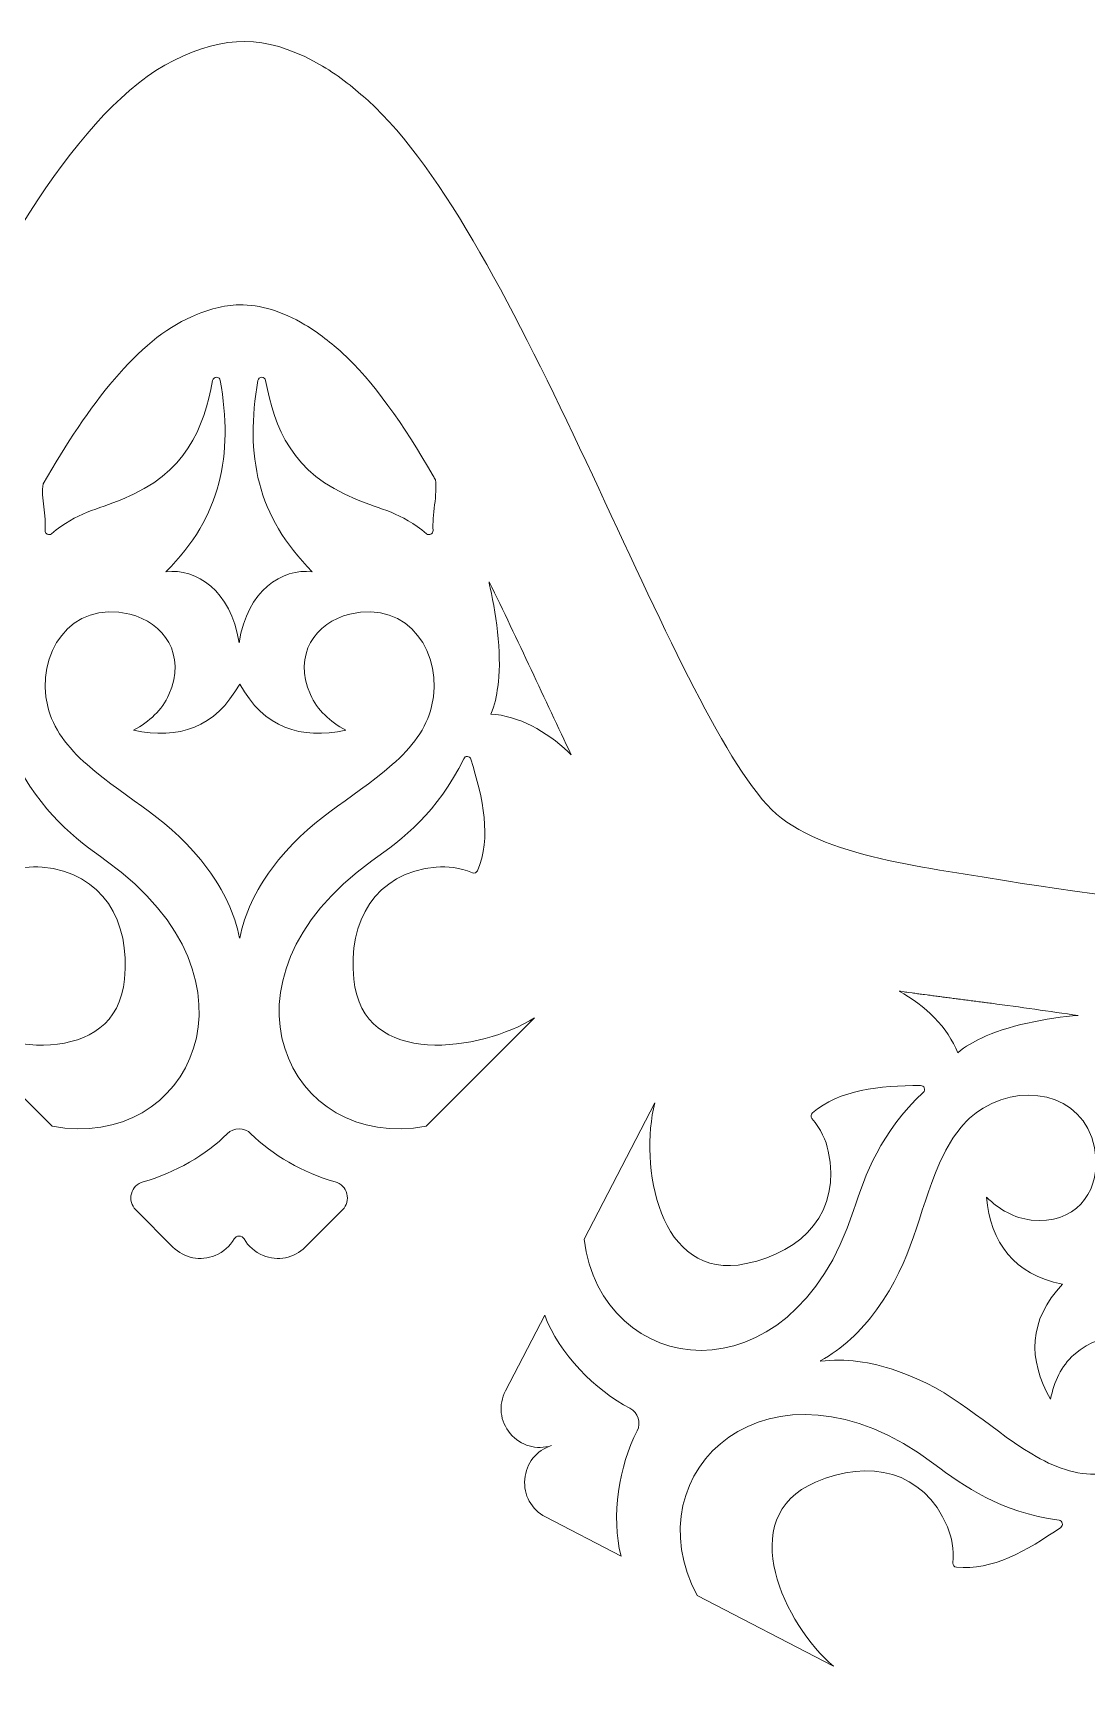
# Model space of a CAD drawing. Header units: centimetres. Extents: x -23.1 to 23.4, y -32.6 to 25.
# Drawn here: x 14.08 to 19.82, y 1.49 to 10.55 of the extents above; entities that cross this region are included whole.
import ezdxf

# ---------------------------------------------------------------- set-up
doc = ezdxf.new("R2010")
doc.units = ezdxf.units.CM
doc.header["$MEASUREMENT"] = 0
doc.layers.add('layer 1', color=7, linetype='Continuous')

msp = doc.modelspace()

# ---------------------------------------------------------------- linework, layer by layer
at = {"layer": 'layer 1', "color": 250, "lineweight": 9}
for points, knots in [([(7.48401, 3.77904), (7.60057, 3.6018), (7.70434, 3.46197), (7.83454, 3.31253), (7.83454, 3.31253), (8.56668, 2.47207), (9.18458, 2.01908), (9.86414, 1.28917), (9.86414, 1.28917), (10.22602, 0.90048), (10.42235, 0.69825), (10.38116, 0.19831), (10.38116, 0.19831), (10.26355, -1.22925), (9.37492, -3.8585), (10.21184, -4.53532), (10.21184, -4.53532), (10.84658, -5.04862), (12.06868, -4.3679), (12.62834, -4.08931), (12.62834, -4.08931), (12.89146, -3.95835), (13.14167, -3.81142), (13.39885, -3.67356), (13.39885, -3.67356), (13.4902, -3.62459), (13.58245, -3.57676), (13.67646, -3.53119), (13.67646, -3.53119), (13.75232, -3.49442), (13.74597, -3.4999), (13.81018, -3.46289), (13.81018, -3.46289), (14.0787, -3.30806), (14.48546, -3.1238), (14.75973, -3.00876), (14.75973, -3.00876), (15.25127, -2.80258), (15.61135, -3.01713), (16.00003, -3.20698), (16.00003, -3.20698), (16.84766, -3.62103), (17.78366, -4.22605), (18.6628, -4.57555), (18.6628, -4.57555), (19.18091, -4.78149), (19.62696, -4.91913), (20.10197, -4.57348), (20.10197, -4.57348), (20.29804, -4.43078), (20.40957, -4.2261), (20.45923, -3.78993), (20.45923, -3.78993), (20.59722, -2.57775), (19.7401, 0.07848), (20.04088, 0.65925), (20.04088, 0.65925), (20.1689, 0.90638), (20.6275, 1.34856), (20.83445, 1.55221), (20.83445, 1.55221), (20.83445, 1.55221), (21.69748, 2.37175), (21.69748, 2.37175), (21.69748, 2.37175), (22.04202, 2.67382), (22.64953, 3.29533), (22.89974, 3.69396), (22.89974, 3.69396), (23.20358, 4.17809), (23.37982, 4.66535), (22.84547, 5.11637), (22.84547, 5.11637), (22.21868, 5.64543), (20.25296, 5.78101), (19.38274, 5.92928), (19.38274, 5.92928), (18.91798, 6.00849), (18.32603, 6.06637), (18.07776, 6.34312), (18.07776, 6.34312), (17.51899, 6.9659), (16.72958, 9.43408), (15.90287, 10.18261), (15.90287, 10.18261), (15.83891, 10.24052), (15.745, 10.31807), (15.65529, 10.37044), (15.65529, 10.37044), (15.38945, 10.52577), (15.16975, 10.55009), (14.89345, 10.42489), (14.89345, 10.42489), (13.84178, 9.97452), (13.02455, 7.11965), (12.32666, 6.36233), (12.32666, 6.36233), (11.76101, 5.74855), (8.63827, 6.00575), (7.53461, 5.16242), (7.53461, 5.16242), (7.46176, 5.10674), (7.38983, 5.02602), (7.3324, 4.92883), (7.3324, 4.92883), (7.10425, 4.54291), (7.25607, 4.12555), (7.48401, 3.77904)], [0, 0, 0, 0, 0.0357143, 0.0357143, 0.0357143, 0.0357143, 0.0714286, 0.0714286, 0.0714286, 0.0714286, 0.1071429, 0.1071429, 0.1071429, 0.1071429, 0.1428571, 0.1428571, 0.1428571, 0.1428571, 0.1785714, 0.1785714, 0.1785714, 0.1785714, 0.2142857, 0.2142857, 0.2142857, 0.2142857, 0.25, 0.25, 0.25, 0.25, 0.2857143, 0.2857143, 0.2857143, 0.2857143, 0.3214286, 0.3214286, 0.3214286, 0.3214286, 0.3571429, 0.3571429, 0.3571429, 0.3571429, 0.3928571, 0.3928571, 0.3928571, 0.3928571, 0.4285714, 0.4285714, 0.4285714, 0.4285714, 0.4642857, 0.4642857, 0.4642857, 0.4642857, 0.5, 0.5, 0.5, 0.5, 0.5357143, 0.5357143, 0.5357143, 0.5357143, 0.5714286, 0.5714286, 0.5714286, 0.5714286, 0.6071429, 0.6071429, 0.6071429, 0.6071429, 0.6428571, 0.6428571, 0.6428571, 0.6428571, 0.6785714, 0.6785714, 0.6785714, 0.6785714, 0.7142857, 0.7142857, 0.7142857, 0.7142857, 0.75, 0.75, 0.75, 0.75, 0.7857143, 0.7857143, 0.7857143, 0.7857143, 0.8214286, 0.8214286, 0.8214286, 0.8214286, 0.8571429, 0.8571429, 0.8571429, 0.8571429, 0.8928571, 0.8928571, 0.8928571, 0.8928571, 0.9285714, 0.9285714, 0.9285714, 0.9285714, 1, 1, 1, 1]), ([(16.258, 8.13695), (16.258, 8.13695), (16.25823, 8.13657), (16.25823, 8.13657), (16.25823, 8.13657), (16.26213, 8.12981), (16.26602, 8.12293), (16.26991, 8.11612), (16.26991, 8.11612), (16.28216, 8.04016), (16.25129, 7.91876), (16.25726, 7.8394), (16.25726, 7.8394), (16.25791, 7.83065), (16.25354, 7.82283), (16.24575, 7.81884), (16.24575, 7.81884), (16.23795, 7.81485), (16.22903, 7.81586), (16.22233, 7.8215), (16.22233, 7.8215), (16.0832, 7.93836), (15.97195, 7.95396), (15.83925, 8.00832), (15.83925, 8.00832), (15.4834, 8.15411), (15.39554, 8.39605), (15.34465, 8.65759), (15.34465, 8.65759), (15.34268, 8.66778), (15.33387, 8.67493), (15.32349, 8.67482), (15.32349, 8.67482), (15.31312, 8.67468), (15.30451, 8.66734), (15.30274, 8.65712), (15.30274, 8.65712), (15.23272, 8.25008), (15.29598, 7.91639), (15.599, 7.61468), (15.599, 7.61468), (15.43432, 7.63214), (15.24518, 7.51731), (15.20031, 7.22741), (15.20031, 7.22741), (15.15544, 7.51731), (14.9663, 7.63215), (14.80162, 7.61467), (14.80162, 7.61467), (15.10464, 7.91638), (15.1679, 8.25008), (15.09788, 8.65712), (15.09788, 8.65712), (15.09612, 8.66734), (15.0875, 8.67468), (15.07713, 8.67482), (15.07713, 8.67482), (15.06675, 8.67494), (15.05794, 8.66778), (15.05597, 8.65759), (15.05597, 8.65759), (15.00509, 8.39606), (14.91722, 8.15411), (14.56137, 8.00832), (14.56137, 8.00832), (14.42867, 7.95396), (14.31742, 7.93837), (14.17829, 7.8215), (14.17829, 7.8215), (14.17159, 7.81587), (14.16267, 7.81485), (14.15487, 7.81884), (14.15487, 7.81884), (14.14708, 7.82282), (14.14269, 7.83066), (14.14336, 7.8394), (14.14336, 7.8394), (14.14932, 7.91882), (14.11973, 8.01766), (14.13206, 8.09362), (14.13206, 8.09362), (14.38148, 8.52712), (14.64944, 8.87865), (14.94, 9.00386), (14.94, 9.00386), (15.03204, 9.04582), (15.11641, 9.0673), (15.19881, 9.06934), (15.19881, 9.06934), (15.19881, 9.06934), (15.20031, 9.06938), (15.20031, 9.06938), (15.20031, 9.06938), (15.3182, 9.07197), (15.4322, 9.03484), (15.55921, 8.961), (15.55921, 8.961), (15.63221, 8.91861), (15.70867, 8.85576), (15.76075, 8.80882), (15.76075, 8.80882), (15.92905, 8.65712), (16.09565, 8.41808), (16.258, 8.13695)], [0, 0, 0, 0, 0.037037, 0.037037, 0.037037, 0.037037, 0.0740741, 0.0740741, 0.0740741, 0.0740741, 0.1111111, 0.1111111, 0.1111111, 0.1111111, 0.1481481, 0.1481481, 0.1481481, 0.1481481, 0.1851852, 0.1851852, 0.1851852, 0.1851852, 0.2222222, 0.2222222, 0.2222222, 0.2222222, 0.2592593, 0.2592593, 0.2592593, 0.2592593, 0.2962963, 0.2962963, 0.2962963, 0.2962963, 0.3333333, 0.3333333, 0.3333333, 0.3333333, 0.3703704, 0.3703704, 0.3703704, 0.3703704, 0.4074074, 0.4074074, 0.4074074, 0.4074074, 0.4444444, 0.4444444, 0.4444444, 0.4444444, 0.4814815, 0.4814815, 0.4814815, 0.4814815, 0.5185185, 0.5185185, 0.5185185, 0.5185185, 0.5555556, 0.5555556, 0.5555556, 0.5555556, 0.5925926, 0.5925926, 0.5925926, 0.5925926, 0.6296296, 0.6296296, 0.6296296, 0.6296296, 0.6666667, 0.6666667, 0.6666667, 0.6666667, 0.7037037, 0.7037037, 0.7037037, 0.7037037, 0.7407407, 0.7407407, 0.7407407, 0.7407407, 0.7777778, 0.7777778, 0.7777778, 0.7777778, 0.8148148, 0.8148148, 0.8148148, 0.8148148, 0.8518519, 0.8518519, 0.8518519, 0.8518519, 0.8888889, 0.8888889, 0.8888889, 0.8888889, 0.9259259, 0.9259259, 0.9259259, 0.9259259, 1, 1, 1, 1]), ([(17.00973, 6.61687), (16.86828, 6.91426), (16.7184, 7.24355), (16.56263, 7.55969), (16.56263, 7.55969), (16.56327, 7.54888), (16.56487, 7.53768), (16.5677, 7.52617), (16.5677, 7.52617), (16.60761, 7.36866), (16.63274, 7.12569), (16.60977, 6.98639), (16.60977, 6.98639), (16.60211, 6.93991), (16.59498, 6.8876), (16.57219, 6.83844), (16.57219, 6.83844), (16.72056, 6.83057), (16.87784, 6.74358), (16.99355, 6.63201), (16.99355, 6.63201), (16.99355, 6.63201), (17.00973, 6.61687), (17.00973, 6.61687)], [0, 0, 0, 0, 0.1428571, 0.1428571, 0.1428571, 0.1428571, 0.2857143, 0.2857143, 0.2857143, 0.2857143, 0.4285714, 0.4285714, 0.4285714, 0.4285714, 0.5714286, 0.5714286, 0.5714286, 0.5714286, 0.7142857, 0.7142857, 0.7142857, 0.7142857, 1, 1, 1, 1]), ([(15.20329, 7.00193), (15.07101, 6.76458), (14.87032, 6.69798), (14.62502, 6.75044), (14.62502, 6.75044), (14.71202, 6.79774), (14.77984, 6.85981), (14.81785, 6.94478), (14.81785, 6.94478), (14.91536, 7.16283), (14.78872, 7.33802), (14.60377, 7.38317), (14.60377, 7.38317), (14.28045, 7.46206), (14.08797, 7.16431), (14.15723, 6.87906), (14.15723, 6.87906), (14.18617, 6.75991), (14.26482, 6.65692), (14.37175, 6.56316), (14.37175, 6.56316), (14.60605, 6.35765), (14.82474, 6.27142), (15.03007, 5.99383), (15.03007, 5.99383), (15.11685, 5.87647), (15.17667, 5.75161), (15.20241, 5.61728), (15.20241, 5.61728), (15.20241, 5.61728), (15.20329, 5.62057), (15.20329, 5.62057), (15.20329, 5.62057), (15.20329, 5.62057), (15.20419, 5.61728), (15.20419, 5.61728), (15.20419, 5.61728), (15.22993, 5.75161), (15.28973, 5.87647), (15.37653, 5.99383), (15.37653, 5.99383), (15.58185, 6.27142), (15.80054, 6.35765), (16.03485, 6.56316), (16.03485, 6.56316), (16.14178, 6.65692), (16.22043, 6.75991), (16.24936, 6.87906), (16.24936, 6.87906), (16.31862, 7.16431), (16.12612, 7.46206), (15.80283, 7.38317), (15.80283, 7.38317), (15.61787, 7.33801), (15.49123, 7.16283), (15.58875, 6.94478), (15.58875, 6.94478), (15.62675, 6.85981), (15.69457, 6.79774), (15.78158, 6.75045), (15.78158, 6.75045), (15.53628, 6.69798), (15.33557, 6.76458), (15.20329, 7.00193)], [0, 0, 0, 0, 0.0588235, 0.0588235, 0.0588235, 0.0588235, 0.1176471, 0.1176471, 0.1176471, 0.1176471, 0.1764706, 0.1764706, 0.1764706, 0.1764706, 0.2352941, 0.2352941, 0.2352941, 0.2352941, 0.2941176, 0.2941176, 0.2941176, 0.2941176, 0.3529412, 0.3529412, 0.3529412, 0.3529412, 0.4117647, 0.4117647, 0.4117647, 0.4117647, 0.4705882, 0.4705882, 0.4705882, 0.4705882, 0.5294118, 0.5294118, 0.5294118, 0.5294118, 0.5882353, 0.5882353, 0.5882353, 0.5882353, 0.6470588, 0.6470588, 0.6470588, 0.6470588, 0.7058824, 0.7058824, 0.7058824, 0.7058824, 0.7647059, 0.7647059, 0.7647059, 0.7647059, 0.8235294, 0.8235294, 0.8235294, 0.8235294, 0.8823529, 0.8823529, 0.8823529, 0.8823529, 1, 1, 1, 1]), ([(13.97652, 6.59536), (14.11722, 6.30342), (14.3075, 6.15908), (14.47622, 6.03835), (14.47622, 6.03835), (15.3879, 5.38591), (14.93179, 4.44834), (14.18108, 4.59165), (14.18108, 4.59165), (14.18108, 4.59165), (13.58999, 5.18275), (13.58999, 5.18275), (13.58999, 5.18275), (13.87895, 5.00104), (14.52702, 4.90257), (14.5756, 5.39323), (14.5756, 5.39323), (14.60679, 5.70831), (14.46115, 5.97289), (14.12627, 6.0045), (14.12627, 6.0045), (14.06475, 6.01031), (13.99956, 6.0021), (13.92913, 5.97348), (13.92913, 5.97348), (13.91841, 5.96912), (13.9061, 5.97416), (13.90153, 5.98481), (13.90153, 5.98481), (13.82418, 6.16503), (13.87056, 6.37619), (13.93697, 6.59236), (13.93697, 6.59236), (13.93959, 6.60092), (13.94681, 6.60669), (13.95573, 6.60736), (13.95573, 6.60736), (13.96464, 6.60803), (13.97264, 6.60342), (13.97652, 6.59536)], [0, 0, 0, 0, 0.0909091, 0.0909091, 0.0909091, 0.0909091, 0.1818182, 0.1818182, 0.1818182, 0.1818182, 0.2727273, 0.2727273, 0.2727273, 0.2727273, 0.3636364, 0.3636364, 0.3636364, 0.3636364, 0.4545455, 0.4545455, 0.4545455, 0.4545455, 0.5454545, 0.5454545, 0.5454545, 0.5454545, 0.6363636, 0.6363636, 0.6363636, 0.6363636, 0.7272727, 0.7272727, 0.7272727, 0.7272727, 0.8181818, 0.8181818, 0.8181818, 0.8181818, 1, 1, 1, 1]), ([(16.42414, 6.59536), (16.28344, 6.30342), (16.09315, 6.15908), (15.92444, 6.03836), (15.92444, 6.03836), (15.01276, 5.38591), (15.46887, 4.44834), (16.21958, 4.59165), (16.21958, 4.59165), (16.21958, 4.59165), (16.81067, 5.18276), (16.81067, 5.18276), (16.81067, 5.18276), (16.52171, 5.00103), (15.87364, 4.90257), (15.82506, 5.39324), (15.82506, 5.39324), (15.79387, 5.7083), (15.93951, 5.97288), (16.27438, 6.0045), (16.27438, 6.0045), (16.33591, 6.01031), (16.4011, 6.0021), (16.47153, 5.97348), (16.47153, 5.97348), (16.48226, 5.96912), (16.49456, 5.97416), (16.49913, 5.98481), (16.49913, 5.98481), (16.57649, 6.16503), (16.5301, 6.37619), (16.46369, 6.59237), (16.46369, 6.59237), (16.46107, 6.60092), (16.45385, 6.60669), (16.44493, 6.60736), (16.44493, 6.60736), (16.43602, 6.60803), (16.42802, 6.60341), (16.42414, 6.59536)], [0, 0, 0, 0, 0.0909091, 0.0909091, 0.0909091, 0.0909091, 0.1818182, 0.1818182, 0.1818182, 0.1818182, 0.2727273, 0.2727273, 0.2727273, 0.2727273, 0.3636364, 0.3636364, 0.3636364, 0.3636364, 0.4545455, 0.4545455, 0.4545455, 0.4545455, 0.5454545, 0.5454545, 0.5454545, 0.5454545, 0.6363636, 0.6363636, 0.6363636, 0.6363636, 0.7272727, 0.7272727, 0.7272727, 0.7272727, 0.8181818, 0.8181818, 0.8181818, 0.8181818, 1, 1, 1, 1]), ([(19.30007, 5.26181), (19.30007, 5.26181), (19.2915, 5.26293), (19.2915, 5.26293), (19.2915, 5.26293), (19.2915, 5.26293), (19.28295, 5.26404), (19.28295, 5.26404), (19.28295, 5.26404), (19.28295, 5.26404), (19.27442, 5.26515), (19.27442, 5.26515), (19.27442, 5.26515), (19.27442, 5.26515), (19.2659, 5.26626), (19.2659, 5.26626), (19.2659, 5.26626), (19.2659, 5.26626), (19.26308, 5.26663), (19.26308, 5.26663), (19.26308, 5.26663), (19.26308, 5.26663), (19.2574, 5.26736), (19.2574, 5.26736), (19.2574, 5.26736), (19.2574, 5.26736), (19.24892, 5.26846), (19.24892, 5.26846), (19.24892, 5.26846), (19.24892, 5.26846), (19.24046, 5.26956), (19.24046, 5.26956), (19.24046, 5.26956), (19.24046, 5.26956), (19.23202, 5.27065), (19.23202, 5.27065), (19.23202, 5.27065), (19.23202, 5.27065), (19.22359, 5.27174), (19.22359, 5.27174), (19.22359, 5.27174), (19.22359, 5.27174), (19.21519, 5.27283), (19.21519, 5.27283), (19.21519, 5.27283), (19.21519, 5.27283), (19.21515, 5.27284), (19.21515, 5.27284), (19.21515, 5.27284), (19.21515, 5.27284), (19.2068, 5.27392), (19.2068, 5.27392), (19.2068, 5.27392), (19.2068, 5.27392), (19.19844, 5.275), (19.19844, 5.275), (19.19844, 5.275), (19.19844, 5.275), (19.19009, 5.27608), (19.19009, 5.27608), (19.19009, 5.27608), (19.19009, 5.27608), (19.18177, 5.27715), (19.18177, 5.27715), (19.18177, 5.27715), (19.18177, 5.27715), (19.17347, 5.27823), (19.17347, 5.27823), (19.17347, 5.27823), (19.17347, 5.27823), (19.16784, 5.27896), (19.16784, 5.27896), (19.16784, 5.27896), (19.16784, 5.27896), (19.16518, 5.2793), (19.16518, 5.2793), (19.16518, 5.2793), (19.16518, 5.2793), (19.15692, 5.28037), (19.15692, 5.28037), (19.15692, 5.28037), (19.15692, 5.28037), (19.14868, 5.28143), (19.14868, 5.28143), (19.14868, 5.28143), (19.14868, 5.28143), (19.14046, 5.28249), (19.14046, 5.28249), (19.14046, 5.28249), (19.14046, 5.28249), (19.13226, 5.28355), (19.13226, 5.28355), (19.13226, 5.28355), (19.13226, 5.28355), (19.12408, 5.28461), (19.12408, 5.28461), (19.12408, 5.28461), (19.12408, 5.28461), (19.1212, 5.28499), (19.1212, 5.28499), (19.1212, 5.28499), (19.1212, 5.28499), (19.11593, 5.28567), (19.11593, 5.28567), (19.11593, 5.28567), (19.11593, 5.28567), (19.1078, 5.28672), (19.1078, 5.28672), (19.1078, 5.28672), (19.1078, 5.28672), (19.09969, 5.28777), (19.09969, 5.28777), (19.09969, 5.28777), (19.09969, 5.28777), (19.0916, 5.28882), (19.0916, 5.28882), (19.0916, 5.28882), (19.0916, 5.28882), (19.08354, 5.28986), (19.08354, 5.28986), (19.08354, 5.28986), (19.08354, 5.28986), (19.0755, 5.2909), (19.0755, 5.2909), (19.0755, 5.2909), (19.0755, 5.2909), (19.07527, 5.29093), (19.07527, 5.29093), (19.07527, 5.29093), (19.07527, 5.29093), (19.06749, 5.29194), (19.06749, 5.29194), (19.06749, 5.29194), (19.06749, 5.29194), (19.05949, 5.29298), (19.05949, 5.29298), (19.05949, 5.29298), (19.05949, 5.29298), (19.05153, 5.29402), (19.05153, 5.29402), (19.05153, 5.29402), (19.05153, 5.29402), (19.04358, 5.29505), (19.04358, 5.29505), (19.04358, 5.29505), (19.04358, 5.29505), (19.03566, 5.29609), (19.03566, 5.29609), (19.03566, 5.29609), (19.03566, 5.29609), (19.03011, 5.29681), (19.03011, 5.29681), (19.03011, 5.29681), (19.03011, 5.29681), (19.02777, 5.29711), (19.02777, 5.29711), (19.02777, 5.29711), (19.02777, 5.29711), (19.0199, 5.29814), (19.0199, 5.29814), (19.0199, 5.29814), (19.0199, 5.29814), (19.01206, 5.29917), (19.01206, 5.29917), (19.01206, 5.29917), (19.01206, 5.29917), (19.00424, 5.30019), (19.00424, 5.30019), (19.00424, 5.30019), (19.00424, 5.30019), (18.99645, 5.30121), (18.99645, 5.30121), (18.99645, 5.30121), (18.99645, 5.30121), (18.98868, 5.30223), (18.98868, 5.30223), (18.98868, 5.30223), (18.98868, 5.30223), (18.98575, 5.30261), (18.98575, 5.30261), (18.98575, 5.30261), (18.98575, 5.30261), (18.98095, 5.30325), (18.98095, 5.30325), (18.98095, 5.30325), (18.98095, 5.30325), (18.97323, 5.30427), (18.97323, 5.30427), (18.97323, 5.30427), (18.97323, 5.30427), (18.96555, 5.30528), (18.96555, 5.30528), (18.96555, 5.30528), (18.96555, 5.30528), (18.95789, 5.3063), (18.95789, 5.3063), (18.95789, 5.3063), (18.95789, 5.3063), (18.95026, 5.30731), (18.95026, 5.30731), (18.95026, 5.30731), (18.95026, 5.30731), (18.93508, 5.30932), (18.93508, 5.30932), (18.93508, 5.30932), (18.93508, 5.30932), (18.92753, 5.31033), (18.92753, 5.31033), (18.92753, 5.31033), (18.92753, 5.31033), (18.92001, 5.31134), (18.92001, 5.31134), (18.92001, 5.31134), (18.92001, 5.31134), (18.91252, 5.31234), (18.91252, 5.31234), (18.91252, 5.31234), (18.91252, 5.31234), (18.90505, 5.31334), (18.90505, 5.31334), (18.90505, 5.31334), (18.90505, 5.31334), (18.89963, 5.31406), (18.89963, 5.31406), (18.89963, 5.31406), (18.89963, 5.31406), (18.89762, 5.31434), (18.89762, 5.31434), (18.89762, 5.31434), (18.89762, 5.31434), (18.89022, 5.31534), (18.89022, 5.31534), (18.89022, 5.31534), (18.89022, 5.31534), (18.88284, 5.31634), (18.88284, 5.31634), (18.88284, 5.31634), (18.88284, 5.31634), (18.8755, 5.31734), (18.8755, 5.31734), (18.8755, 5.31734), (18.8755, 5.31734), (18.86818, 5.31833), (18.86818, 5.31833), (18.86818, 5.31833), (18.86818, 5.31833), (18.84642, 5.32131), (18.84642, 5.32131), (18.84642, 5.32131), (18.84642, 5.32131), (18.83922, 5.3223), (18.83922, 5.3223), (18.83922, 5.3223), (18.83922, 5.3223), (18.83206, 5.32329), (18.83206, 5.32329), (18.83206, 5.32329), (18.83206, 5.32329), (18.82493, 5.32428), (18.82493, 5.32428), (18.82493, 5.32428), (18.82493, 5.32428), (18.80471, 5.3271), (18.80471, 5.3271), (18.80471, 5.3271), (18.80471, 5.3271), (18.80373, 5.32724), (18.80373, 5.32724), (18.80373, 5.32724), (18.80373, 5.32724), (18.79673, 5.32823), (18.79673, 5.32823), (18.79673, 5.32823), (18.9363, 5.25147), (19.06453, 5.12898), (19.1163, 4.9914), (19.1163, 4.9914), (19.15628, 5.02798), (19.204, 5.05059), (19.24598, 5.07193), (19.24598, 5.07193), (19.37182, 5.13591), (19.61104, 5.18537), (19.77325, 5.19492), (19.77325, 5.19492), (19.61577, 5.21885), (19.45683, 5.24072), (19.30007, 5.26181)], [0, 0, 0, 0, 0.0136986, 0.0136986, 0.0136986, 0.0136986, 0.0273973, 0.0273973, 0.0273973, 0.0273973, 0.0410959, 0.0410959, 0.0410959, 0.0410959, 0.0547945, 0.0547945, 0.0547945, 0.0547945, 0.0684932, 0.0684932, 0.0684932, 0.0684932, 0.0821918, 0.0821918, 0.0821918, 0.0821918, 0.0958904, 0.0958904, 0.0958904, 0.0958904, 0.109589, 0.109589, 0.109589, 0.109589, 0.1232877, 0.1232877, 0.1232877, 0.1232877, 0.1369863, 0.1369863, 0.1369863, 0.1369863, 0.1506849, 0.1506849, 0.1506849, 0.1506849, 0.1643836, 0.1643836, 0.1643836, 0.1643836, 0.1780822, 0.1780822, 0.1780822, 0.1780822, 0.1917808, 0.1917808, 0.1917808, 0.1917808, 0.2054795, 0.2054795, 0.2054795, 0.2054795, 0.2191781, 0.2191781, 0.2191781, 0.2191781, 0.2328767, 0.2328767, 0.2328767, 0.2328767, 0.2465753, 0.2465753, 0.2465753, 0.2465753, 0.260274, 0.260274, 0.260274, 0.260274, 0.2739726, 0.2739726, 0.2739726, 0.2739726, 0.2876712, 0.2876712, 0.2876712, 0.2876712, 0.3013699, 0.3013699, 0.3013699, 0.3013699, 0.3150685, 0.3150685, 0.3150685, 0.3150685, 0.3287671, 0.3287671, 0.3287671, 0.3287671, 0.3424658, 0.3424658, 0.3424658, 0.3424658, 0.3561644, 0.3561644, 0.3561644, 0.3561644, 0.369863, 0.369863, 0.369863, 0.369863, 0.3835616, 0.3835616, 0.3835616, 0.3835616, 0.3972603, 0.3972603, 0.3972603, 0.3972603, 0.4109589, 0.4109589, 0.4109589, 0.4109589, 0.4246575, 0.4246575, 0.4246575, 0.4246575, 0.4383562, 0.4383562, 0.4383562, 0.4383562, 0.4520548, 0.4520548, 0.4520548, 0.4520548, 0.4657534, 0.4657534, 0.4657534, 0.4657534, 0.4794521, 0.4794521, 0.4794521, 0.4794521, 0.4931507, 0.4931507, 0.4931507, 0.4931507, 0.5068493, 0.5068493, 0.5068493, 0.5068493, 0.5205479, 0.5205479, 0.5205479, 0.5205479, 0.5342466, 0.5342466, 0.5342466, 0.5342466, 0.5479452, 0.5479452, 0.5479452, 0.5479452, 0.5616438, 0.5616438, 0.5616438, 0.5616438, 0.5753425, 0.5753425, 0.5753425, 0.5753425, 0.5890411, 0.5890411, 0.5890411, 0.5890411, 0.6027397, 0.6027397, 0.6027397, 0.6027397, 0.6164384, 0.6164384, 0.6164384, 0.6164384, 0.630137, 0.630137, 0.630137, 0.630137, 0.6438356, 0.6438356, 0.6438356, 0.6438356, 0.6575342, 0.6575342, 0.6575342, 0.6575342, 0.6712329, 0.6712329, 0.6712329, 0.6712329, 0.6849315, 0.6849315, 0.6849315, 0.6849315, 0.6986301, 0.6986301, 0.6986301, 0.6986301, 0.7123288, 0.7123288, 0.7123288, 0.7123288, 0.7260274, 0.7260274, 0.7260274, 0.7260274, 0.739726, 0.739726, 0.739726, 0.739726, 0.7534247, 0.7534247, 0.7534247, 0.7534247, 0.7671233, 0.7671233, 0.7671233, 0.7671233, 0.7808219, 0.7808219, 0.7808219, 0.7808219, 0.7945205, 0.7945205, 0.7945205, 0.7945205, 0.8082192, 0.8082192, 0.8082192, 0.8082192, 0.8219178, 0.8219178, 0.8219178, 0.8219178, 0.8356164, 0.8356164, 0.8356164, 0.8356164, 0.8493151, 0.8493151, 0.8493151, 0.8493151, 0.8630137, 0.8630137, 0.8630137, 0.8630137, 0.8767123, 0.8767123, 0.8767123, 0.8767123, 0.890411, 0.890411, 0.890411, 0.890411, 0.9041096, 0.9041096, 0.9041096, 0.9041096, 0.9178082, 0.9178082, 0.9178082, 0.9178082, 0.9315068, 0.9315068, 0.9315068, 0.9315068, 0.9452055, 0.9452055, 0.9452055, 0.9452055, 0.9589041, 0.9589041, 0.9589041, 0.9589041, 0.9726027, 0.9726027, 0.9726027, 0.9726027, 1, 1, 1, 1]), ([(18.92932, 4.77683), (18.69353, 4.5545), (18.61344, 4.32949), (18.54933, 4.13219), (18.54933, 4.13219), (18.20284, 3.06598), (17.17128, 3.2175), (17.08106, 3.97641), (17.08106, 3.97641), (17.08106, 3.97641), (17.46594, 4.71847), (17.46594, 4.71847), (17.46594, 4.71847), (17.38004, 4.38812), (17.48198, 3.74059), (17.9644, 3.84254), (17.9644, 3.84254), (18.27416, 3.908), (18.48237, 4.12678), (18.41132, 4.45554), (18.41132, 4.45554), (18.39827, 4.51595), (18.37076, 4.57562), (18.32218, 4.63411), (18.32218, 4.63411), (18.31479, 4.64301), (18.31588, 4.65627), (18.32464, 4.66384), (18.32464, 4.66384), (18.47307, 4.79202), (18.68838, 4.81161), (18.91451, 4.81363), (18.91451, 4.81363), (18.92346, 4.81371), (18.93115, 4.80858), (18.93447, 4.80027), (18.93447, 4.80027), (18.9378, 4.79198), (18.93582, 4.78296), (18.92932, 4.77683)], [0, 0, 0, 0, 0.0909091, 0.0909091, 0.0909091, 0.0909091, 0.1818182, 0.1818182, 0.1818182, 0.1818182, 0.2727273, 0.2727273, 0.2727273, 0.2727273, 0.3636364, 0.3636364, 0.3636364, 0.3636364, 0.4545455, 0.4545455, 0.4545455, 0.4545455, 0.5454545, 0.5454545, 0.5454545, 0.5454545, 0.6363636, 0.6363636, 0.6363636, 0.6363636, 0.7272727, 0.7272727, 0.7272727, 0.7272727, 0.8181818, 0.8181818, 0.8181818, 0.8181818, 1, 1, 1, 1]), ([(19.68755, 3.73023), (19.42133, 3.78462), (19.2972, 3.95581), (19.2731, 4.2055), (19.2731, 4.2055), (19.34448, 4.13685), (19.42413, 4.09096), (19.51662, 4.0804), (19.51662, 4.0804), (19.75394, 4.05332), (19.88267, 4.22698), (19.86983, 4.41693), (19.86983, 4.41693), (19.84734, 4.74897), (19.50536, 4.84249), (19.25436, 4.69028), (19.25436, 4.69028), (19.14953, 4.62669), (19.07512, 4.52061), (19.01805, 4.39035), (19.01805, 4.39035), (18.89293, 4.10489), (18.8768, 3.87038), (18.67423, 3.59078), (18.67423, 3.59078), (18.58858, 3.47258), (18.48763, 3.37784), (18.36734, 3.31272), (18.36734, 3.31272), (18.36734, 3.31272), (18.37075, 3.31286), (18.37075, 3.31286), (18.37075, 3.31286), (18.37075, 3.31286), (18.36788, 3.31101), (18.36788, 3.31101), (18.36788, 3.31101), (18.50372, 3.32707), (18.64082, 3.30778), (18.77892, 3.2605), (18.77892, 3.2605), (19.10556, 3.14865), (19.25384, 2.96624), (19.52055, 2.80498), (19.52055, 2.80498), (19.64223, 2.73138), (19.76417, 2.68752), (19.88649, 2.69594), (19.88649, 2.69594), (20.17934, 2.7161), (20.40501, 2.98955), (20.23212, 3.27391), (20.23212, 3.27391), (20.13319, 3.43659), (19.92793, 3.50438), (19.74954, 3.34554), (19.74954, 3.34554), (19.68002, 3.28363), (19.64135, 3.20023), (19.62255, 3.103), (19.62255, 3.103), (19.49842, 3.32098), (19.50127, 3.53242), (19.68755, 3.73023)], [0, 0, 0, 0, 0.0588235, 0.0588235, 0.0588235, 0.0588235, 0.1176471, 0.1176471, 0.1176471, 0.1176471, 0.1764706, 0.1764706, 0.1764706, 0.1764706, 0.2352941, 0.2352941, 0.2352941, 0.2352941, 0.2941176, 0.2941176, 0.2941176, 0.2941176, 0.3529412, 0.3529412, 0.3529412, 0.3529412, 0.4117647, 0.4117647, 0.4117647, 0.4117647, 0.4705882, 0.4705882, 0.4705882, 0.4705882, 0.5294118, 0.5294118, 0.5294118, 0.5294118, 0.5882353, 0.5882353, 0.5882353, 0.5882353, 0.6470588, 0.6470588, 0.6470588, 0.6470588, 0.7058824, 0.7058824, 0.7058824, 0.7058824, 0.7647059, 0.7647059, 0.7647059, 0.7647059, 0.8235294, 0.8235294, 0.8235294, 0.8235294, 0.8823529, 0.8823529, 0.8823529, 0.8823529, 1, 1, 1, 1]), ([(15.22755, 3.9773), (15.25003, 3.93771), (15.28556, 3.90604), (15.33078, 3.88731), (15.33078, 3.88731), (15.41141, 3.85391), (15.49932, 3.87139), (15.56104, 3.93311), (15.56104, 3.93311), (15.56104, 3.93311), (15.7638, 4.13586), (15.7638, 4.13586), (15.7638, 4.13586), (15.78744, 4.1595), (15.79605, 4.19147), (15.7875, 4.22379), (15.7875, 4.22379), (15.77894, 4.2561), (15.75564, 4.27962), (15.7234, 4.28847), (15.7234, 4.28847), (15.55008, 4.33602), (15.37744, 4.43801), (15.26484, 4.55048), (15.26484, 4.55048), (15.22929, 4.58598), (15.17136, 4.58598), (15.13581, 4.55047), (15.13581, 4.55047), (15.02322, 4.43801), (14.85059, 4.33601), (14.67726, 4.28846), (14.67726, 4.28846), (14.64502, 4.27962), (14.62171, 4.2561), (14.61316, 4.22378), (14.61316, 4.22378), (14.6046, 4.19147), (14.61322, 4.1595), (14.63686, 4.13586), (14.63686, 4.13586), (14.63686, 4.13586), (14.83962, 3.93311), (14.83962, 3.93311), (14.83962, 3.93311), (14.90133, 3.87139), (14.98925, 3.8539), (15.06989, 3.88731), (15.06989, 3.88731), (15.11511, 3.90604), (15.15063, 3.93771), (15.17311, 3.9773), (15.17311, 3.9773), (15.17882, 3.98736), (15.18876, 3.99314), (15.20033, 3.99314), (15.20033, 3.99314), (15.2119, 3.99314), (15.22184, 3.98736), (15.22755, 3.9773)], [0, 0, 0, 0, 0.0625, 0.0625, 0.0625, 0.0625, 0.125, 0.125, 0.125, 0.125, 0.1875, 0.1875, 0.1875, 0.1875, 0.25, 0.25, 0.25, 0.25, 0.3125, 0.3125, 0.3125, 0.3125, 0.375, 0.375, 0.375, 0.375, 0.4375, 0.4375, 0.4375, 0.4375, 0.5, 0.5, 0.5, 0.5, 0.5625, 0.5625, 0.5625, 0.5625, 0.625, 0.625, 0.625, 0.625, 0.6875, 0.6875, 0.6875, 0.6875, 0.75, 0.75, 0.75, 0.75, 0.8125, 0.8125, 0.8125, 0.8125, 0.875, 0.875, 0.875, 0.875, 1, 1, 1, 1]), ([(17.33028, 3.05386), (17.14364, 3.15079), (16.94273, 3.35324), (16.86573, 3.56125), (16.86573, 3.56125), (16.86573, 3.56125), (16.65228, 3.14968), (16.65228, 3.14968), (16.65228, 3.14968), (16.61209, 3.0722), (16.62198, 2.98311), (16.67819, 2.91633), (16.67819, 2.91633), (16.73429, 2.84969), (16.82015, 2.8247), (16.90319, 2.85081), (16.90319, 2.85081), (16.82027, 2.8243), (16.76448, 2.75443), (16.75702, 2.66764), (16.75702, 2.66764), (16.74954, 2.58068), (16.79277, 2.50216), (16.87025, 2.46197), (16.87025, 2.46197), (16.87025, 2.46197), (17.28182, 2.24851), (17.28182, 2.24851), (17.28182, 2.24851), (17.22493, 2.4629), (17.27255, 2.7441), (17.36927, 2.93086), (17.36927, 2.93086), (17.39237, 2.97548), (17.37487, 3.0307), (17.33028, 3.05386)], [0, 0, 0, 0, 0.1, 0.1, 0.1, 0.1, 0.2, 0.2, 0.2, 0.2, 0.3, 0.3, 0.3, 0.3, 0.4, 0.4, 0.4, 0.4, 0.5, 0.5, 0.5, 0.5, 0.6, 0.6, 0.6, 0.6, 0.7, 0.7, 0.7, 0.7, 0.8, 0.8, 0.8, 0.8, 1, 1, 1, 1]), ([(19.66886, 2.44361), (19.34805, 2.48952), (19.15297, 2.62731), (18.9869, 2.75166), (18.9869, 2.75166), (18.0895, 3.42359), (17.33356, 2.70551), (17.69699, 2.03319), (17.69699, 2.03319), (17.69699, 2.03319), (18.43905, 1.64833), (18.43905, 1.64833), (18.43905, 1.64833), (18.17853, 1.86888), (17.88886, 2.4569), (18.34192, 2.65147), (18.34192, 2.65147), (18.63283, 2.7764), (18.92905, 2.7175), (19.06036, 2.40784), (19.06036, 2.40784), (19.08449, 2.35094), (19.09637, 2.28632), (19.09036, 2.21053), (19.09036, 2.21053), (19.08945, 2.19899), (19.09797, 2.18878), (19.1095, 2.18765), (19.1095, 2.18765), (19.30467, 2.16837), (19.49195, 2.27638), (19.67795, 2.405), (19.67795, 2.405), (19.68532, 2.41008), (19.68864, 2.41871), (19.68658, 2.42741), (19.68658, 2.42741), (19.68453, 2.43611), (19.67771, 2.44234), (19.66886, 2.44361)], [0, 0, 0, 0, 0.0909091, 0.0909091, 0.0909091, 0.0909091, 0.1818182, 0.1818182, 0.1818182, 0.1818182, 0.2727273, 0.2727273, 0.2727273, 0.2727273, 0.3636364, 0.3636364, 0.3636364, 0.3636364, 0.4545455, 0.4545455, 0.4545455, 0.4545455, 0.5454545, 0.5454545, 0.5454545, 0.5454545, 0.6363636, 0.6363636, 0.6363636, 0.6363636, 0.7272727, 0.7272727, 0.7272727, 0.7272727, 0.8181818, 0.8181818, 0.8181818, 0.8181818, 1, 1, 1, 1])]:
    msp.add_open_spline(points, degree=3, knots=knots, dxfattribs=at)

doc.saveas('drawing.dxf')
